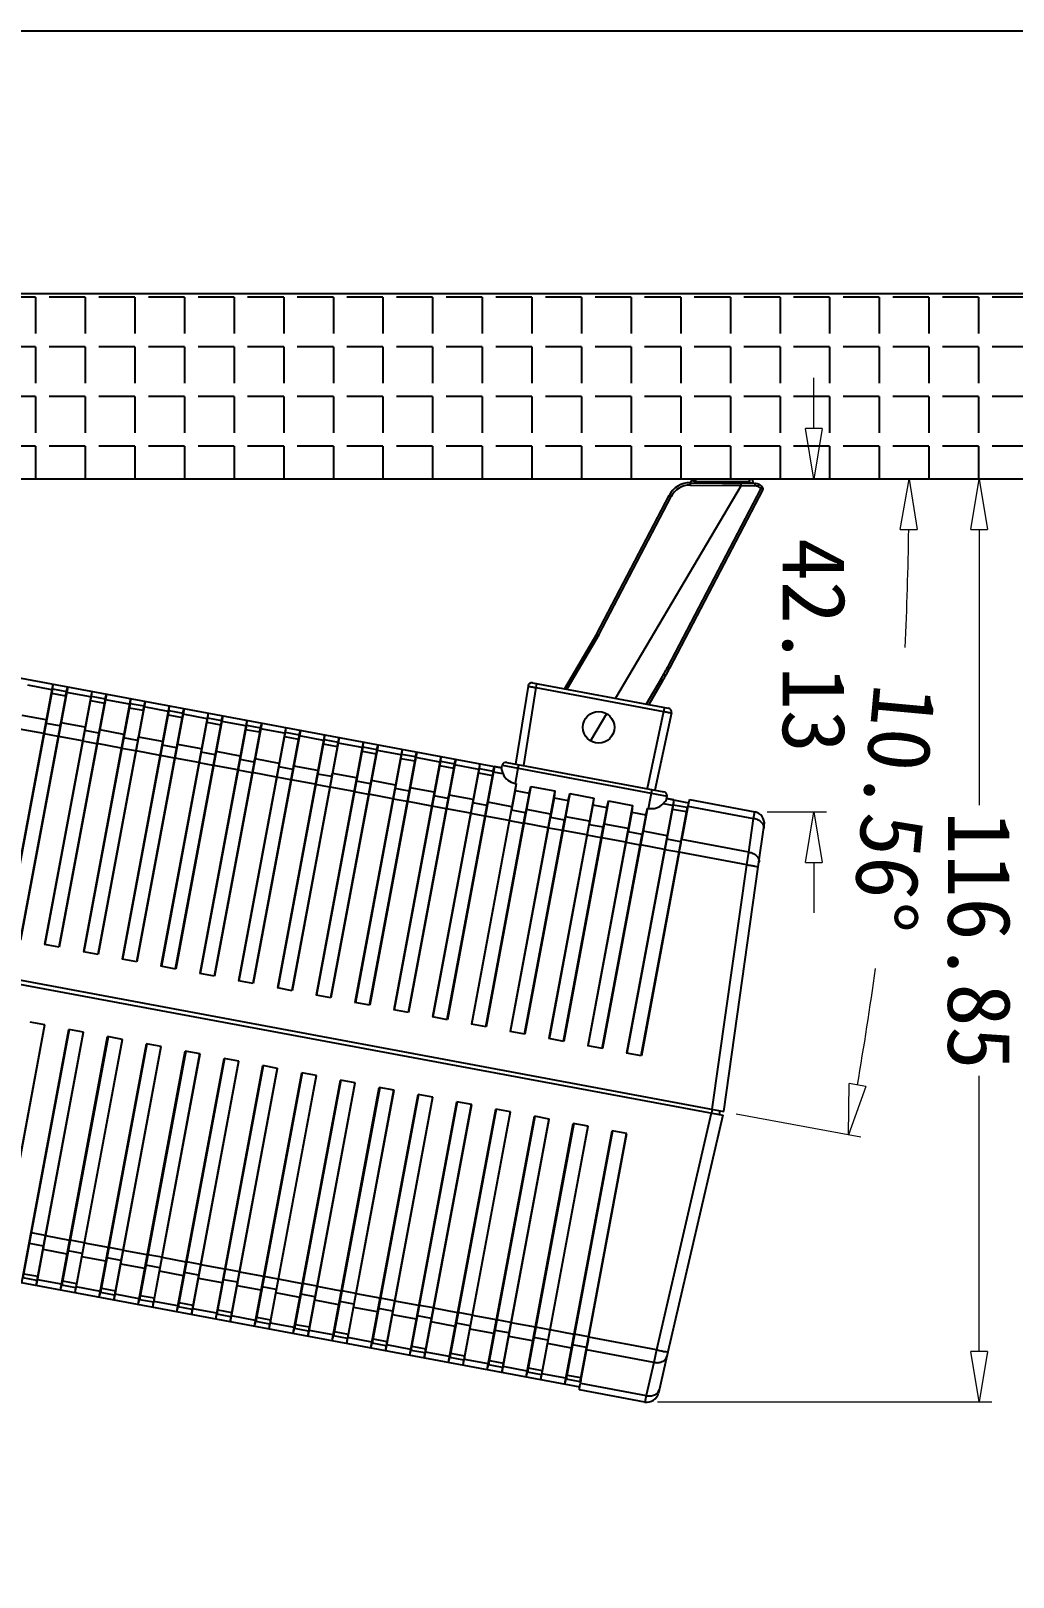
# Model space of a CAD drawing. Header units: millimetres. Extents: x 14276 to 15242, y -9916 to -8542.
# Drawn here: x 14401.4 to 14525.8, y -9428.8 to -9233 of the extents above; entities that cross this region are included whole.
import ezdxf

# ---------------------------------------------------------------- set-up
doc = ezdxf.new("R2010")
doc.units = ezdxf.units.MM
doc.layers.add('dim', color=3, linetype='Continuous', lineweight=9)
doc.styles.add('FFS', font='')
doc.styles.get('FFS').set_extended_font_data('FangSong_GB2312')
doc.dimstyles.new('YanXiu', dxfattribs={"dimtxt": 2.5, "dimasz": 2.2, "dimexe": 0.66, "dimexo": 0.66, "dimgap": 0.66, "dimtad": 0, "dimzin": 1, "dimdsep": 46, "dimtxsty": 'FFS', "dimcen": 0, "dimclrd": 256, "dimclre": 131, "dimclrt": 42, "dimazin": 0, "dimtfac": 1, "dimtofl": 0, "dimtmove": 0, "dimatfit": 3, "dimfxl": 0, "dimlwd": 5, "dimlwe": 5, "dimarcsym": 0})

# ---------------------------------------------------------------- blocks, each defined once
blk = doc.blocks.new('_ClosedBlank')
at = {"color": 0, "linetype": 'ByBlock', "lineweight": -2}
for p, q in [((-1, 0.167), (0, 0)), ((-1, 0.167), (-1, -0.167)), ((0, 0), (-1, -0.167))]:
    blk.add_line(p, q, dxfattribs=at)
blk = doc.blocks.new('*D10')
at = {"layer": 'Defpoints', "color": 0}
for p in [(270.02, 136.78), (249.96, 112.24), (456.81, 101.96), (29.16, 56.73), (460.44, 56.73)]:
    blk.add_point(p, dxfattribs=at)
at = {"layer": 'dim', "color": 131, "lineweight": 5}
blk.add_line((268.45, 137.08), (252.64, 140.02), dxfattribs=at)
at = {"layer": 'dim', "lineweight": 5}
for start, end in [(170.2494, 172.137), (177.3028, 179.1903)]:
    blk.add_arc((699.45, 56.73), 452.91, start, end, dxfattribs=at)
at = {"layer": 'dim', "lineweight": 5, "xscale": 6.4, "yscale": 6.4, "zscale": 6.4}
for p, rotation in [((254.22, 139.73), 79.84459432053224), ((246.54, 56.73), 269.5951741829647)]:
    blk.add_blockref('_ClosedBlank', p, dxfattribs=dict(at, rotation=rotation))
at = {"layer": 'dim', "color": 42, "insert": (248.47, 98.41), "char_height": 8, "attachment_point": 5, "rotation": 84.7199, "style": 'FFS'}
blk.add_mtext('10.56°', dxfattribs=at)
blk = doc.blocks.new('*D7')
at = {"layer": 'Defpoints', "color": 0}
for p in [(266.1, 98.86), (258.61, 56.73), (266.1, 56.73)]:
    blk.add_point(p, dxfattribs=at)
at = {"layer": 'dim', "lineweight": 5}
for p, q in [((258.61, 105.26), (258.61, 111.66)), ((258.61, 50.33), (258.61, 43.93))]:
    blk.add_line(p, q, dxfattribs=at)
at = {"layer": 'dim', "color": 131, "lineweight": 5}
for p, q in [((264.5, 98.86), (257.01, 98.86)), ((264.5, 56.73), (257.01, 56.73))]:
    blk.add_line(p, q, dxfattribs=at)
at = {"layer": 'dim', "lineweight": 5, "xscale": 6.4, "yscale": 6.4, "zscale": 6.4}
for p, rotation in [((258.61, 98.86), 270), ((258.61, 56.73), 90)]:
    blk.add_blockref('_ClosedBlank', p, dxfattribs=dict(at, rotation=rotation))
at = {"layer": 'dim', "color": 42, "insert": (258.61, 77.79), "char_height": 8, "attachment_point": 5, "rotation": 90, "style": 'FFS'}
blk.add_mtext('42.13', dxfattribs=at)
blk = doc.blocks.new('*D9')
at = {"layer": 'Defpoints', "color": 0}
for p in [(280.03, 173.57), (237.67, 56.73), (247.04, 56.73)]:
    blk.add_point(p, dxfattribs=at)
at = {"layer": 'dim', "color": 131, "lineweight": 5}
for p, q in [((278.43, 173.57), (236.07, 173.57)), ((245.44, 56.73), (236.07, 56.73))]:
    blk.add_line(p, q, dxfattribs=at)
at = {"layer": 'dim', "lineweight": 5}
for p, q in [((237.67, 167.17), (237.67, 132.27)), ((237.67, 63.13), (237.67, 98.03))]:
    blk.add_line(p, q, dxfattribs=at)
at = {"layer": 'dim', "lineweight": 5, "xscale": 6.4, "yscale": 6.4, "zscale": 6.4}
for p, rotation in [((237.67, 173.57), 90), ((237.67, 56.73), 270)]:
    blk.add_blockref('_ClosedBlank', p, dxfattribs=dict(at, rotation=rotation))
at = {"layer": 'dim', "color": 42, "insert": (237.67, 115.15), "char_height": 8, "attachment_point": 5, "rotation": 90, "style": 'FFS'}
blk.add_mtext('116.85', dxfattribs=at)
blk = doc.blocks.new('u9')
h = blk.add_hatch()
h.set_pattern_fill('ANGLE', color=256, scale=0.9, style=0)
h.set_pattern_definition([(0, (-12321.183, 9304.483), (0, 6.2865), [4.572, -1.7145]), (90, (-12321.183, 9304.483), (-6.2865, 4e-16), [4.572, -1.7145])])
edge = h.paths.add_edge_path()
edge.add_line((460.443, 33.223), (29.162, 33.223))
edge.add_arc((39.34, 39.099), 11.752, 150, 210, ccw=False)
edge.add_arc((18.984, 50.852), 11.752, 330, 30)
edge.add_line((29.162, 56.728), (460.443, 56.728))
edge.add_arc((450.265, 50.852), 11.752, 330, 30, ccw=False)
edge.add_arc((470.62, 39.099), 11.752, 150, 210)
at = {"color": 7, "linetype": 'Continuous'}
for p, q in [((277.086, 167.229), (278.294, 172.438)), ((278.884, 168.551), (279.86, 172.758)), ((279.86, 172.758), (280.03, 173.574)), ((288.188, 171.206), (279.86, 172.758)), ((280.03, 173.574), (288.305, 172.031)), ((288.208, 171.032), (282.343, 139.574)), ((284.113, 139.244), (289.978, 170.702)), ((290.139, 171.282), (284.165, 139.235)), ((293.182, 170.715), (287.207, 138.667)), ((288.131, 170.878), (287.419, 167.06)), ((288.106, 170.486), (288.131, 170.878)), ((289.876, 170.156), (288.106, 170.486)), ((288.208, 171.032), (289.978, 170.702)), ((452.344, 141.043), (288.266, 171.632)), ((288.305, 172.031), (288.298, 171.957)), ((295.054, 170.366), (289.08, 138.318)), ((290.007, 170.573), (289.876, 170.156)), ((290.139, 171.282), (289.978, 170.702)), ((290.007, 170.573), (293.049, 170.006)), ((293.182, 170.715), (293.123, 170.116)), ((295.054, 170.366), (294.893, 169.786)), ((278.559, 166.954), (278.884, 168.551)), ((278.884, 168.551), (287.401, 166.963)), ((287.259, 138.658), (293.123, 170.116)), ((289.028, 138.328), (294.893, 169.786)), ((298.097, 169.799), (292.123, 137.751)), ((292.174, 137.741), (298.039, 169.199)), ((293.022, 169.57), (293.049, 170.006)), ((294.791, 169.24), (293.022, 169.57)), ((293.123, 170.116), (294.893, 169.786)), ((293.944, 137.412), (299.808, 168.87)), ((299.97, 169.45), (293.995, 137.402)), ((294.922, 169.656), (294.791, 169.24)), ((294.922, 169.656), (297.965, 169.089)), ((303.012, 168.883), (297.038, 136.835)), ((297.937, 168.654), (297.965, 169.089)), ((299.706, 168.324), (297.937, 168.654)), ((298.097, 169.799), (298.039, 169.199)), ((298.039, 169.199), (299.808, 168.87)), ((304.885, 168.533), (298.91, 136.486)), ((299.837, 168.74), (299.706, 168.324)), ((299.97, 169.45), (299.808, 168.87)), ((299.837, 168.74), (302.88, 168.173)), ((303.012, 168.883), (302.954, 168.283)), ((304.885, 168.533), (304.724, 167.953)), ((270.137, 137.272), (277.086, 167.229)), ((271.61, 136.998), (278.559, 166.954)), ((278.559, 166.954), (287.098, 165.362)), ((287.394, 166.667), (287.419, 167.06)), ((287.394, 166.667), (289.164, 166.337)), ((289.295, 166.754), (289.164, 166.337)), ((289.295, 166.754), (292.337, 166.187)), ((297.089, 136.825), (302.954, 168.283)), ((298.859, 136.495), (304.724, 167.953)), ((307.928, 167.966), (301.953, 135.918)), ((302.005, 135.909), (307.869, 167.367)), ((302.852, 167.737), (302.88, 168.173)), ((304.622, 167.407), (302.852, 167.737)), ((302.954, 168.283), (304.724, 167.953)), ((303.774, 135.579), (309.639, 167.037)), ((309.8, 167.617), (303.826, 135.569)), ((304.753, 167.824), (304.622, 167.407)), ((304.753, 167.824), (307.795, 167.257)), ((312.843, 167.05), (306.868, 135.002)), ((306.92, 134.992), (312.785, 166.45)), ((307.768, 166.821), (307.795, 167.257)), ((309.537, 166.491), (307.768, 166.821)), ((307.928, 167.966), (307.869, 167.367)), ((307.869, 167.367), (309.639, 167.037)), ((314.716, 166.701), (308.741, 134.653)), ((309.668, 166.907), (309.537, 166.491)), ((309.8, 167.617), (309.639, 167.037)), ((309.668, 166.907), (312.711, 166.34)), ((312.843, 167.05), (312.785, 166.45)), ((312.785, 166.45), (314.554, 166.121)), ((314.716, 166.701), (314.554, 166.121)), ((287.098, 165.362), (282.292, 139.584)), ((287.146, 165.333), (287.099, 165.368)), ((287.146, 165.333), (288.915, 165.003)), ((288.971, 165.019), (288.915, 165.003)), ((288.971, 165.019), (292.014, 164.452)), ((292.061, 164.417), (292.014, 164.452)), ((292.31, 165.751), (292.337, 166.187)), ((292.31, 165.751), (294.079, 165.421)), ((294.21, 165.838), (294.079, 165.421)), ((294.21, 165.838), (297.253, 165.27)), ((297.225, 164.835), (297.253, 165.27)), ((297.225, 164.835), (298.994, 164.505)), ((299.126, 164.921), (298.994, 164.505)), ((299.126, 164.921), (302.168, 164.354)), ((308.69, 134.662), (314.554, 166.121)), ((317.758, 166.134), (311.784, 134.086)), ((311.835, 134.076), (317.7, 165.534)), ((312.683, 165.905), (312.711, 166.34)), ((314.452, 165.575), (312.683, 165.905)), ((313.605, 133.746), (319.469, 165.204)), ((319.631, 165.784), (313.656, 133.737)), ((314.583, 165.991), (314.452, 165.575)), ((314.583, 165.991), (317.626, 165.424)), ((322.674, 165.217), (316.699, 133.169)), ((316.751, 133.16), (322.615, 164.618)), ((317.598, 164.988), (317.626, 165.424)), ((319.368, 164.658), (317.598, 164.988)), ((317.758, 166.134), (317.7, 165.534)), ((317.7, 165.534), (319.469, 165.204)), ((324.546, 164.868), (318.572, 132.82)), ((319.499, 165.075), (319.368, 164.658)), ((319.631, 165.784), (319.469, 165.204)), ((319.499, 165.075), (322.541, 164.508)), ((322.513, 164.072), (322.541, 164.508)), ((322.674, 165.217), (322.615, 164.618)), ((322.615, 164.618), (324.385, 164.288)), ((324.546, 164.868), (324.385, 164.288)), ((292.061, 164.417), (293.83, 164.087)), ((293.887, 164.103), (293.83, 164.087)), ((293.887, 164.103), (296.929, 163.535)), ((296.976, 163.5), (296.929, 163.535)), ((296.976, 163.5), (298.746, 163.17)), ((298.802, 163.186), (298.746, 163.17)), ((298.802, 163.186), (301.845, 162.619)), ((301.892, 162.584), (301.845, 162.619)), ((301.892, 162.584), (303.661, 162.254)), ((302.14, 163.918), (302.168, 164.354)), ((302.14, 163.918), (303.91, 163.588)), ((304.041, 164.005), (303.91, 163.588)), ((304.041, 164.005), (307.083, 163.438)), ((307.056, 163.002), (307.083, 163.438)), ((307.056, 163.002), (308.825, 162.672)), ((308.956, 163.089), (308.825, 162.672)), ((308.956, 163.089), (311.999, 162.521)), ((311.971, 162.086), (311.999, 162.521)), ((318.52, 132.83), (324.385, 164.288)), ((327.589, 164.301), (321.614, 132.253)), ((321.666, 132.243), (327.531, 163.701)), ((324.283, 163.742), (322.513, 164.072)), ((323.435, 131.913), (329.3, 163.371)), ((329.462, 163.952), (323.487, 131.904)), ((324.414, 164.158), (324.283, 163.742)), ((324.414, 164.158), (327.457, 163.591)), ((332.504, 163.384), (326.53, 131.337)), ((326.581, 131.327), (332.446, 162.785)), ((327.429, 163.155), (327.457, 163.591)), ((329.198, 162.826), (327.429, 163.155)), ((327.589, 164.301), (327.531, 163.701)), ((327.531, 163.701), (329.3, 163.371)), ((334.377, 163.035), (328.402, 130.988)), ((329.329, 163.242), (329.198, 162.826)), ((329.462, 163.952), (329.3, 163.371)), ((329.329, 163.242), (332.372, 162.675)), ((337.42, 162.468), (331.445, 130.42)), ((332.344, 162.239), (332.372, 162.675)), ((332.504, 163.384), (332.446, 162.785)), ((332.446, 162.785), (334.215, 162.455)), ((334.377, 163.035), (334.215, 162.455)), ((337.42, 162.468), (337.361, 161.869)), ((303.717, 162.27), (303.661, 162.254)), ((303.717, 162.27), (306.76, 161.703)), ((306.807, 161.667), (306.76, 161.703)), ((306.807, 161.667), (308.576, 161.338)), ((308.633, 161.354), (308.576, 161.338)), ((308.633, 161.354), (311.675, 160.786)), ((311.722, 160.751), (311.675, 160.786)), ((311.722, 160.751), (313.492, 160.421)), ((311.971, 162.086), (313.74, 161.756)), ((313.871, 162.172), (313.74, 161.756)), ((313.871, 162.172), (316.914, 161.605)), ((316.886, 161.169), (316.914, 161.605)), ((316.886, 161.169), (318.656, 160.839)), ((318.787, 161.256), (318.656, 160.839)), ((318.787, 161.256), (321.829, 160.689)), ((321.802, 160.253), (321.829, 160.689)), ((328.351, 130.997), (334.215, 162.455)), ((331.497, 130.411), (337.361, 161.869)), ((334.114, 161.909), (332.344, 162.239)), ((333.266, 130.081), (339.131, 161.539)), ((339.292, 162.119), (333.318, 130.071)), ((334.245, 162.326), (334.114, 161.909)), ((334.245, 162.326), (337.287, 161.758)), ((342.335, 161.552), (336.36, 129.504)), ((336.412, 129.494), (342.277, 160.952)), ((337.259, 161.323), (337.287, 161.758)), ((339.029, 160.993), (337.259, 161.323)), ((337.361, 161.869), (339.131, 161.539)), ((338.181, 129.164), (344.046, 160.622)), ((344.208, 161.203), (338.233, 129.155)), ((339.16, 161.409), (339.029, 160.993)), ((339.292, 162.119), (339.131, 161.539)), ((339.16, 161.409), (342.203, 160.842)), ((347.25, 160.635), (341.276, 128.588)), ((342.175, 160.406), (342.203, 160.842)), ((342.335, 161.552), (342.277, 160.952)), ((342.277, 160.952), (344.046, 160.622)), ((344.208, 161.203), (344.046, 160.622)), ((347.25, 160.635), (347.192, 160.036)), ((313.548, 160.437), (313.492, 160.421)), ((313.548, 160.437), (316.591, 159.87)), ((316.637, 159.835), (316.591, 159.87)), ((316.637, 159.835), (318.407, 159.505)), ((318.463, 159.521), (318.407, 159.505)), ((318.463, 159.521), (321.506, 158.954)), ((321.553, 158.918), (321.506, 158.954)), ((321.553, 158.918), (323.322, 158.589)), ((321.802, 160.253), (323.571, 159.923)), ((323.379, 158.605), (323.322, 158.589)), ((323.379, 158.605), (326.421, 158.037)), ((323.702, 160.34), (323.571, 159.923)), ((323.702, 160.34), (326.745, 159.772)), ((326.717, 159.337), (326.745, 159.772)), ((326.717, 159.337), (328.486, 159.007)), ((328.617, 159.423), (328.486, 159.007)), ((328.617, 159.423), (331.66, 158.856)), ((331.632, 158.42), (331.66, 158.856)), ((341.327, 128.578), (347.192, 160.036)), ((343.944, 160.077), (342.175, 160.406)), ((343.097, 128.248), (348.961, 159.706)), ((349.123, 160.286), (343.148, 128.238)), ((344.075, 160.493), (343.944, 160.077)), ((344.075, 160.493), (347.118, 159.926)), ((352.165, 159.719), (346.191, 127.671)), ((346.243, 127.662), (352.107, 159.12)), ((347.09, 159.49), (347.118, 159.926)), ((348.86, 159.16), (347.09, 159.49)), ((347.192, 160.036), (348.961, 159.706)), ((348.012, 127.332), (353.877, 158.79)), ((354.038, 159.37), (348.064, 127.322)), ((348.991, 159.577), (348.86, 159.16)), ((349.123, 160.286), (348.961, 159.706)), ((348.991, 159.577), (352.033, 159.009)), ((357.081, 158.803), (351.106, 126.755)), ((352.005, 158.574), (352.033, 159.009)), ((353.775, 158.244), (352.005, 158.574)), ((352.165, 159.719), (352.107, 159.12)), ((352.107, 159.12), (353.877, 158.79)), ((353.906, 158.66), (353.775, 158.244)), ((354.038, 159.37), (353.877, 158.79)), ((353.906, 158.66), (356.949, 158.093)), ((357.081, 158.803), (357.022, 158.203)), ((326.468, 158.002), (326.421, 158.037)), ((326.468, 158.002), (328.238, 157.672)), ((328.294, 157.688), (328.238, 157.672)), ((328.294, 157.688), (331.337, 157.121)), ((331.383, 157.086), (331.337, 157.121)), ((331.383, 157.086), (333.153, 156.756)), ((331.632, 158.42), (333.402, 158.09)), ((333.209, 156.772), (333.153, 156.756)), ((333.209, 156.772), (336.252, 156.205)), ((333.533, 158.507), (333.402, 158.09)), ((333.533, 158.507), (336.575, 157.94)), ((336.547, 157.504), (336.575, 157.94)), ((336.547, 157.504), (338.317, 157.174)), ((338.448, 157.59), (338.317, 157.174)), ((338.448, 157.59), (341.491, 157.023)), ((341.463, 156.588), (341.491, 157.023)), ((343.363, 156.674), (343.232, 156.258)), ((343.363, 156.674), (346.406, 156.107)), ((351.158, 126.745), (357.022, 158.203)), ((352.927, 126.415), (358.792, 157.873)), ((358.954, 158.454), (352.979, 126.406)), ((361.996, 157.886), (356.022, 125.839)), ((356.073, 125.829), (361.938, 157.287)), ((356.921, 157.657), (356.949, 158.093)), ((358.69, 157.328), (356.921, 157.657)), ((357.022, 158.203), (358.792, 157.873)), ((336.299, 156.169), (336.252, 156.205)), ((336.299, 156.169), (338.068, 155.84)), ((338.125, 155.856), (338.068, 155.84)), ((338.125, 155.856), (341.167, 155.288)), ((341.214, 155.253), (341.167, 155.288)), ((341.214, 155.253), (342.984, 154.923)), ((341.463, 156.588), (343.232, 156.258)), ((343.04, 154.939), (342.984, 154.923)), ((343.04, 154.939), (346.083, 154.372)), ((346.378, 155.671), (346.406, 156.107)), ((346.378, 155.671), (348.148, 155.341)), ((348.279, 155.758), (348.148, 155.341)), ((348.279, 155.758), (351.321, 155.191)), ((351.293, 154.755), (351.321, 155.191)), ((351.293, 154.755), (353.063, 154.425)), ((353.194, 154.841), (353.063, 154.425)), ((353.194, 154.841), (356.237, 154.274)), ((346.129, 154.337), (346.083, 154.372)), ((346.129, 154.337), (347.899, 154.007)), ((347.955, 154.023), (347.899, 154.007)), ((347.955, 154.023), (350.998, 153.456)), ((351.045, 153.42), (350.998, 153.456)), ((351.045, 153.42), (352.814, 153.09)), ((352.871, 153.107), (352.814, 153.09)), ((352.871, 153.107), (355.913, 152.539)), ((356.209, 153.839), (356.237, 154.274)), ((356.209, 153.839), (357.978, 153.509)), ((355.96, 152.504), (355.913, 152.539)), ((355.96, 152.504), (357.729, 152.174)), ((357.786, 152.19), (357.729, 152.174)), ((282.292, 139.584), (284.165, 139.235)), ((456.876, 102.459), (270.137, 137.272)), ((270.515, 136.693), (270.581, 137.189)), ((287.207, 138.667), (289.08, 138.318)), ((292.123, 137.751), (293.995, 137.402)), ((270.024, 136.785), (265.642, 105.841)), ((271.497, 136.51), (267.115, 105.566)), ((456.806, 101.964), (270.024, 136.785)), ((271.497, 136.51), (271.588, 137.002)), ((297.038, 136.835), (298.91, 136.486)), ((301.953, 135.918), (303.826, 135.569)), ((306.868, 135.002), (308.741, 134.653)), ((311.784, 134.086), (313.656, 133.737)), ((316.699, 133.169), (318.572, 132.82)), ((321.614, 132.253), (323.487, 131.904)), ((326.53, 131.337), (328.402, 130.988)), ((274.646, 98.285), (280.511, 129.743)), ((275.653, 103.974), (280.459, 129.753)), ((276.357, 97.356), (282.332, 129.404)), ((276.416, 97.956), (282.28, 129.414)), ((280.459, 129.753), (282.332, 129.404)), ((331.445, 130.42), (333.318, 130.071)), ((336.36, 129.504), (338.233, 129.155)), ((280.244, 101.317), (285.375, 128.837)), ((285.426, 128.827), (280.375, 101.734)), ((282.117, 100.968), (287.247, 128.488)), ((287.196, 128.497), (282.145, 101.404)), ((285.159, 100.401), (290.29, 127.92)), ((290.341, 127.911), (285.29, 100.818)), ((285.375, 128.837), (287.247, 128.488)), ((287.032, 100.052), (292.162, 127.571)), ((292.111, 127.581), (287.06, 100.488)), ((290.29, 127.92), (292.162, 127.571)), ((341.276, 128.588), (343.148, 128.238)), ((346.191, 127.671), (348.064, 127.322)), ((290.075, 99.485), (295.205, 127.004)), ((295.257, 126.994), (290.206, 99.901)), ((291.947, 99.136), (297.078, 126.655)), ((297.026, 126.665), (291.975, 99.571)), ((294.99, 98.568), (300.12, 126.088)), ((300.172, 126.078), (295.121, 98.985)), ((295.205, 127.004), (297.078, 126.655)), ((296.863, 98.219), (301.993, 125.739)), ((301.942, 125.748), (296.891, 98.655)), ((300.12, 126.088), (301.993, 125.739)), ((351.106, 126.755), (352.979, 126.406)), ((356.022, 125.839), (357.894, 125.489)), ((299.061, 93.124), (305.036, 125.171)), ((299.223, 93.704), (305.087, 125.162)), ((300.934, 92.774), (306.908, 124.822)), ((300.992, 93.374), (306.857, 124.832)), ((303.976, 92.207), (309.951, 124.255)), ((304.138, 92.787), (310.003, 124.245)), ((305.036, 125.171), (306.908, 124.822)), ((305.849, 91.858), (311.824, 123.906)), ((305.908, 92.458), (311.772, 123.916)), ((308.892, 91.291), (314.866, 123.339)), ((309.053, 91.871), (314.918, 123.329)), ((309.951, 124.255), (311.824, 123.906)), ((314.866, 123.339), (316.739, 122.99)), ((310.764, 90.942), (316.739, 122.99)), ((310.823, 91.541), (316.687, 122.999)), ((313.807, 90.374), (319.782, 122.422)), ((313.969, 90.955), (319.833, 122.413)), ((315.68, 90.025), (321.654, 122.073)), ((315.738, 90.625), (321.603, 122.083)), ((318.722, 89.458), (324.697, 121.506)), ((318.884, 90.038), (324.749, 121.496)), ((319.782, 122.422), (321.654, 122.073)), ((324.697, 121.506), (326.57, 121.157)), ((320.595, 89.109), (326.57, 121.157)), ((320.653, 89.708), (326.518, 121.166)), ((323.638, 88.542), (329.612, 120.59)), ((323.799, 89.122), (329.664, 120.58)), ((325.51, 88.193), (331.485, 120.241)), ((325.569, 88.792), (331.433, 120.25)), ((328.553, 87.625), (334.528, 119.673)), ((328.715, 88.206), (334.579, 119.664)), ((329.612, 120.59), (331.485, 120.241)), ((334.528, 119.673), (336.4, 119.324)), ((330.426, 87.276), (336.4, 119.324)), ((330.484, 87.876), (336.349, 119.334)), ((333.468, 86.709), (339.443, 118.757)), ((333.63, 87.289), (339.495, 118.747)), ((335.341, 86.36), (341.316, 118.408)), ((335.399, 86.959), (341.264, 118.417)), ((338.384, 85.793), (344.358, 117.841)), ((338.545, 86.373), (344.41, 117.831)), ((339.443, 118.757), (341.316, 118.408)), ((340.256, 85.444), (346.231, 117.491)), ((340.315, 86.043), (346.179, 117.501)), ((344.358, 117.841), (346.231, 117.491)), ((343.299, 84.876), (349.274, 116.924)), ((343.461, 85.457), (349.325, 116.915)), ((345.172, 84.527), (351.146, 116.575)), ((345.23, 85.127), (351.095, 116.585)), ((348.214, 83.96), (354.189, 116.008)), ((348.376, 84.54), (354.24, 115.998)), ((349.274, 116.924), (351.146, 116.575)), ((350.087, 83.611), (356.062, 115.659)), ((350.145, 84.21), (356.01, 115.668)), ((354.189, 116.008), (356.062, 115.659)), ((353.13, 83.044), (359.104, 115.092)), ((353.291, 83.624), (359.156, 115.082)), ((355.002, 82.695), (360.977, 114.742)), ((355.061, 83.294), (360.925, 114.752)), ((265.642, 105.841), (264.892, 100.546)), ((266.842, 103.96), (266.237, 99.683)), ((267.115, 105.566), (266.842, 103.96)), ((266.842, 103.96), (275.36, 102.372)), ((267.115, 105.566), (275.653, 103.974)), ((275.709, 103.985), (275.652, 103.969)), ((275.709, 103.985), (277.478, 103.655)), ((274.63, 98.457), (275.342, 102.275)), ((275.46, 102.65), (275.342, 102.275)), ((275.46, 102.65), (277.229, 102.32)), ((277.202, 101.885), (277.229, 102.32)), ((277.202, 101.885), (280.244, 101.317)), ((277.525, 103.62), (277.478, 103.655)), ((277.525, 103.62), (280.568, 103.052)), ((280.624, 103.068), (280.568, 103.052)), ((280.624, 103.068), (282.393, 102.739)), ((282.44, 102.703), (282.393, 102.739)), ((282.44, 102.703), (285.483, 102.136)), ((285.539, 102.152), (285.483, 102.136)), ((285.539, 102.152), (287.309, 101.822)), ((287.356, 101.787), (287.309, 101.822)), ((287.356, 101.787), (290.398, 101.22)), ((279.698, 98.391), (280.244, 101.317)), ((279.91, 99.241), (280.375, 101.734)), ((280.375, 101.734), (280.244, 101.317)), ((280.375, 101.734), (282.145, 101.404)), ((281.571, 98.041), (282.117, 100.968)), ((281.68, 98.911), (282.145, 101.404)), ((282.117, 100.968), (282.145, 101.404)), ((282.117, 100.968), (285.159, 100.401)), ((284.614, 97.474), (285.159, 100.401)), ((284.826, 98.324), (285.29, 100.818)), ((285.29, 100.818), (285.159, 100.401)), ((285.29, 100.818), (287.06, 100.488)), ((286.487, 97.125), (287.032, 100.052)), ((286.595, 97.994), (287.06, 100.488)), ((287.032, 100.052), (287.06, 100.488)), ((287.032, 100.052), (290.075, 99.485)), ((289.741, 97.408), (290.206, 99.901)), ((290.206, 99.901), (290.075, 99.485)), ((290.206, 99.901), (291.975, 99.571)), ((290.455, 101.236), (290.398, 101.22)), ((290.455, 101.236), (292.224, 100.906)), ((292.271, 100.87), (292.224, 100.906)), ((292.271, 100.87), (295.314, 100.303)), ((295.37, 100.319), (295.314, 100.303)), ((295.37, 100.319), (297.139, 99.989)), ((297.186, 99.954), (297.139, 99.989)), ((297.186, 99.954), (300.229, 99.387)), ((266.237, 99.683), (266.102, 98.861)), ((274.377, 97.318), (266.102, 98.861)), ((274.565, 98.131), (266.237, 99.683)), ((274.748, 98.831), (274.63, 98.457)), ((276.416, 97.956), (274.646, 98.285)), ((276.517, 98.501), (274.748, 98.831)), ((276.357, 97.356), (276.416, 97.956)), ((276.49, 98.066), (276.517, 98.501)), ((276.49, 98.066), (277.703, 97.84)), ((279.553, 98.418), (279.108, 96.029)), ((279.698, 98.391), (279.553, 98.418)), ((279.91, 99.241), (279.698, 98.391)), ((281.68, 98.911), (279.91, 99.241)), ((281.571, 98.041), (281.68, 98.911)), ((284.614, 97.474), (281.571, 98.041)), ((284.826, 98.324), (284.614, 97.474)), ((286.595, 97.994), (284.826, 98.324)), ((286.487, 97.125), (286.595, 97.994)), ((289.529, 96.558), (290.075, 99.485)), ((291.402, 96.209), (291.947, 99.136)), ((291.51, 97.078), (291.975, 99.571)), ((291.947, 99.136), (291.975, 99.571)), ((291.947, 99.136), (294.99, 98.568)), ((294.444, 95.641), (294.99, 98.568)), ((294.656, 96.492), (295.121, 98.985)), ((295.121, 98.985), (294.99, 98.568)), ((295.121, 98.985), (296.891, 98.655)), ((296.317, 95.292), (296.863, 98.219)), ((296.426, 96.162), (296.891, 98.655)), ((296.863, 98.219), (296.891, 98.655)), ((296.863, 98.219), (299.905, 97.652)), ((300.036, 98.069), (299.905, 97.652)), ((300.036, 98.069), (301.806, 97.739)), ((300.285, 99.403), (300.229, 99.387)), ((300.285, 99.403), (302.055, 99.073)), ((302.101, 99.038), (302.055, 99.073)), ((302.102, 99.038), (305.144, 98.471)), ((305.201, 98.487), (305.144, 98.471)), ((305.201, 98.487), (306.97, 98.157)), ((307.017, 98.121), (306.97, 98.157)), ((307.017, 98.121), (310.059, 97.554)), ((274.377, 97.318), (274.397, 97.391)), ((277.248, 97.19), (274.485, 97.705)), ((276.357, 97.356), (277.248, 97.19)), ((276.652, 86.328), (278.74, 96.098)), ((277.257, 97.264), (277.205, 96.866)), ((298.094, 92.972), (277.205, 96.866)), ((297.517, 92.598), (277.609, 96.309)), ((277.635, 86.145), (279.722, 95.915)), ((289.529, 96.558), (286.487, 97.125)), ((289.741, 97.408), (289.529, 96.558)), ((291.51, 97.078), (289.741, 97.408)), ((291.402, 96.209), (291.51, 97.078)), ((294.444, 95.641), (291.402, 96.209)), ((294.656, 96.492), (294.444, 95.641)), ((296.426, 96.162), (294.656, 96.492)), ((296.317, 95.292), (296.426, 96.162)), ((301.778, 97.303), (301.806, 97.739)), ((301.778, 97.303), (304.821, 96.736)), ((304.952, 97.152), (304.821, 96.736)), ((304.952, 97.152), (306.721, 96.822)), ((306.693, 96.387), (306.721, 96.822)), ((306.693, 96.387), (309.736, 95.819)), ((309.867, 96.236), (309.736, 95.819)), ((309.867, 96.236), (311.637, 95.906)), ((310.116, 97.57), (310.059, 97.554)), ((310.116, 97.57), (311.885, 97.24)), ((311.932, 97.205), (311.885, 97.24)), ((311.932, 97.205), (314.975, 96.638)), ((315.031, 96.654), (314.975, 96.638)), ((315.031, 96.654), (316.801, 96.324)), ((316.847, 96.289), (316.801, 96.324)), ((316.847, 96.289), (319.89, 95.722)), ((296.017, 92.877), (296.462, 95.265)), ((296.317, 95.292), (296.462, 95.265)), ((297.98, 94.059), (299.193, 93.833)), ((299.324, 94.25), (299.193, 93.833)), ((301.094, 93.92), (299.324, 94.25)), ((311.609, 95.47), (311.637, 95.906)), ((311.609, 95.47), (314.651, 94.903)), ((314.782, 95.319), (314.651, 94.903)), ((314.782, 95.319), (316.552, 94.99)), ((316.524, 94.554), (316.552, 94.99)), ((316.524, 94.554), (319.567, 93.987)), ((319.698, 94.403), (319.567, 93.987)), ((319.698, 94.403), (321.467, 94.073)), ((319.946, 95.738), (319.89, 95.722)), ((319.946, 95.738), (321.716, 95.408)), ((321.439, 93.638), (321.467, 94.073)), ((321.763, 95.372), (321.716, 95.408)), ((321.763, 95.372), (324.805, 94.805)), ((324.862, 94.821), (324.805, 94.805)), ((324.862, 94.821), (326.631, 94.491)), ((326.678, 94.456), (326.631, 94.491)), ((326.678, 94.456), (329.721, 93.889)), ((293.83, 83.126), (295.403, 92.992)), ((294.812, 82.943), (296.386, 92.809)), ((298.188, 93.362), (298.094, 92.972)), ((298.171, 93.289), (299.061, 93.124)), ((414.876, 71.532), (298.171, 93.289)), ((299.223, 93.704), (299.061, 93.124)), ((300.992, 93.374), (299.223, 93.704)), ((300.934, 92.774), (300.992, 93.374)), ((301.066, 93.484), (301.094, 93.92)), ((301.066, 93.484), (304.109, 92.917)), ((304.138, 92.787), (303.976, 92.207)), ((304.24, 93.333), (304.109, 92.917)), ((305.908, 92.458), (304.138, 92.787)), ((306.009, 93.003), (304.24, 93.333)), ((305.849, 91.858), (305.908, 92.458)), ((305.981, 92.568), (306.009, 93.003)), ((305.981, 92.568), (309.024, 92)), ((309.155, 92.417), (309.024, 92)), ((310.925, 92.087), (309.155, 92.417)), ((310.897, 91.651), (310.925, 92.087)), ((321.439, 93.638), (324.482, 93.07)), ((324.613, 93.487), (324.482, 93.07)), ((324.613, 93.487), (326.383, 93.157)), ((326.355, 92.721), (326.383, 93.157)), ((326.355, 92.721), (329.397, 92.154)), ((329.528, 92.57), (329.397, 92.154)), ((329.528, 92.57), (331.298, 92.241)), ((329.777, 93.905), (329.721, 93.889)), ((329.777, 93.905), (331.547, 93.575)), ((331.27, 91.805), (331.298, 92.241)), ((331.593, 93.54), (331.547, 93.575)), ((331.593, 93.54), (334.636, 92.973)), ((334.692, 92.989), (334.636, 92.973)), ((334.692, 92.989), (336.462, 92.659)), ((336.509, 92.623), (336.462, 92.659)), ((336.509, 92.623), (339.551, 92.056)), ((339.608, 92.072), (339.551, 92.056)), ((339.608, 92.072), (341.377, 91.742)), ((309.053, 91.871), (308.892, 91.291)), ((310.823, 91.541), (309.053, 91.871)), ((310.764, 90.942), (310.823, 91.541)), ((310.897, 91.651), (313.939, 91.084)), ((313.969, 90.955), (313.807, 90.374)), ((314.07, 91.501), (313.939, 91.084)), ((315.738, 90.625), (313.969, 90.955)), ((315.84, 91.171), (314.07, 91.501)), ((315.68, 90.025), (315.738, 90.625)), ((315.812, 90.735), (315.84, 91.171)), ((315.812, 90.735), (318.855, 90.168)), ((318.986, 90.584), (318.855, 90.168)), ((320.755, 90.254), (318.986, 90.584)), ((320.727, 89.819), (320.755, 90.254)), ((331.27, 91.805), (334.313, 91.238)), ((334.444, 91.654), (334.313, 91.238)), ((334.444, 91.654), (336.213, 91.324)), ((336.185, 90.889), (336.213, 91.324)), ((336.185, 90.889), (339.228, 90.321)), ((339.359, 90.738), (339.228, 90.321)), ((339.359, 90.738), (341.128, 90.408)), ((341.101, 89.972), (341.128, 90.408)), ((341.424, 91.707), (341.377, 91.742)), ((341.424, 91.707), (344.467, 91.14)), ((344.523, 91.156), (344.467, 91.14)), ((344.523, 91.156), (346.293, 90.826)), ((346.339, 90.791), (346.293, 90.826)), ((346.339, 90.791), (349.382, 90.223)), ((349.438, 90.24), (349.382, 90.223)), ((349.438, 90.24), (351.208, 89.91)), ((284.863, 86.433), (286.897, 89.877)), ((318.884, 90.038), (318.722, 89.458)), ((320.653, 89.708), (318.884, 90.038)), ((320.595, 89.109), (320.653, 89.708)), ((320.727, 89.819), (323.77, 89.251)), ((323.799, 89.122), (323.638, 88.542)), ((323.901, 89.668), (323.77, 89.251)), ((325.569, 88.792), (323.799, 89.122)), ((325.671, 89.338), (323.901, 89.668)), ((325.51, 88.193), (325.569, 88.792)), ((325.643, 88.902), (325.671, 89.338)), ((325.643, 88.902), (328.685, 88.335)), ((328.715, 88.206), (328.553, 87.625)), ((328.816, 88.752), (328.685, 88.335)), ((330.484, 87.876), (328.715, 88.206)), ((330.586, 88.422), (328.816, 88.752)), ((330.558, 87.986), (330.586, 88.422)), ((341.101, 89.972), (344.143, 89.405)), ((344.274, 89.821), (344.143, 89.405)), ((344.274, 89.821), (346.044, 89.492)), ((346.016, 89.056), (346.044, 89.492)), ((346.016, 89.056), (349.059, 88.489)), ((349.19, 88.905), (349.059, 88.489)), ((349.19, 88.905), (350.959, 88.575)), ((350.931, 88.139), (350.959, 88.575)), ((350.931, 88.139), (353.974, 87.572)), ((351.255, 89.874), (351.208, 89.91)), ((351.255, 89.874), (354.297, 89.307)), ((354.354, 89.323), (354.297, 89.307)), ((354.354, 89.323), (356.123, 88.993)), ((356.17, 88.958), (356.123, 88.993)), ((356.17, 88.958), (359.213, 88.391)), ((277.541, 85.641), (277.635, 86.145)), ((293.83, 83.126), (277.635, 86.145)), ((330.426, 87.276), (330.484, 87.876)), ((330.558, 87.986), (333.601, 87.419)), ((333.63, 87.289), (333.468, 86.709)), ((333.732, 87.835), (333.601, 87.419)), ((335.399, 86.959), (333.63, 87.289)), ((335.501, 87.505), (333.732, 87.835)), ((335.341, 86.36), (335.399, 86.959)), ((335.473, 87.07), (335.501, 87.505)), ((335.473, 87.07), (338.516, 86.502)), ((338.545, 86.373), (338.384, 85.793)), ((338.647, 86.919), (338.516, 86.502)), ((340.315, 86.043), (338.545, 86.373)), ((340.417, 86.589), (338.647, 86.919)), ((340.389, 86.153), (340.417, 86.589)), ((340.389, 86.153), (343.431, 85.586)), ((354.105, 87.989), (353.974, 87.572)), ((354.105, 87.989), (355.874, 87.659)), ((355.847, 87.223), (355.874, 87.659)), ((355.847, 87.223), (358.889, 86.656)), ((267.818, 57.566), (283.716, 84.49)), ((294.227, 82.53), (277.05, 85.732)), ((277.766, 82.281), (279.531, 85.27)), ((278.018, 82.132), (279.837, 85.213)), ((340.256, 85.444), (340.315, 86.043)), ((343.461, 85.457), (343.299, 84.876)), ((343.562, 86.003), (343.431, 85.586)), ((345.23, 85.127), (343.461, 85.457)), ((345.332, 85.673), (343.562, 86.003)), ((345.172, 84.527), (345.23, 85.127)), ((345.304, 85.237), (345.332, 85.673)), ((345.304, 85.237), (348.347, 84.67)), ((348.376, 84.54), (348.214, 83.96)), ((348.478, 85.086), (348.347, 84.67)), ((350.145, 84.21), (348.376, 84.54)), ((350.247, 84.756), (348.478, 85.086)), ((350.087, 83.611), (350.145, 84.21)), ((350.219, 84.321), (350.247, 84.756)), ((350.219, 84.321), (353.262, 83.753)), ((353.393, 84.17), (353.262, 83.753)), ((355.162, 83.84), (353.393, 84.17)), ((277.766, 82.281), (278.018, 82.132)), ((285.828, 76.447), (289.896, 83.337)), ((286.083, 76.306), (290.202, 83.28)), ((293.736, 82.622), (293.83, 83.126)), ((353.291, 83.624), (353.13, 83.044)), ((355.061, 83.294), (353.291, 83.624)), ((355.002, 82.695), (355.061, 83.294)), ((355.135, 83.404), (355.162, 83.84)), ((355.135, 83.404), (358.177, 82.837)), ((265.073, 58.064), (276.876, 80.679)), ((265.332, 57.929), (277.135, 80.545)), ((276.876, 80.679), (277.135, 80.545)), ((285.828, 76.447), (276.694, 58.946)), ((286.083, 76.306), (285.828, 76.447)), ((286.083, 76.306), (276.953, 58.811)), ((276.953, 58.811), (276.694, 58.946)), ((265.073, 58.064), (265.332, 57.929)), ((265.547, 57.436), (265.177, 57.672)), ((265.702, 57.693), (265.332, 57.929)), ((267.818, 57.566), (266.072, 57.583)), ((274.264, 57.199), (266.075, 57.279)), ((266.327, 57.256), (266.34, 57.277)), ((273.842, 56.728), (266.58, 56.799)), ((266.819, 57.101), (266.923, 57.271)), ((273.619, 57.035), (266.819, 57.101)), ((267.816, 57.558), (267.813, 57.262)), ((274.274, 57.495), (267.816, 57.558)), ((273.619, 57.035), (273.715, 57.204)), ((274.106, 56.88), (274.287, 57.2))]:
    blk.add_line(p, q, dxfattribs=at)
at = {"color": 7}
for p, q in [((29.162, 56.728), (460.443, 56.728)), ((460.443, 33.223), (29.162, 33.223))]:
    blk.add_line(p, q, dxfattribs=at)
at = {"color": 7, "linetype": 'Continuous'}
blk.add_circle((285.88, 88.155), 2, dxfattribs=at)
for centre, radius, start, end in [((279.756, 172.099), 1.5, 79.43977, 166.93977), ((274.267, 173.462), 14.103, 349.44433, 350.79432), ((519.734, 122.111), 236.623, 169.07346, 169.4679), ((273.752, 169.607), 13.903, 349.03465, 349.43965), ((508.247, 60.495), 236.623, 169.41163, 169.80608), ((261.675, 104.823), 13.903, 349.43989, 349.84489), ((266.377, 100.336), 1.5, 171.93977, 259.43977), ((260.766, 101.042), 14.103, 348.08521, 349.43521), ((277.7, 96.801), 0.5, 172.43977, 259.43977), ((297.608, 93.089), 0.5, 259.43977, 346.43977), ((277.141, 86.224), 0.5, 167.93979, 259.43899), ((307.904, 64.485), 35, 149.43977, 152.43977), ((294.319, 83.022), 0.5, 259.44055, 350.93975), ((307.898, 64.489), 34.7, 149.43977, 152.43977), ((274.293, 60.199), 3, 269.43872, 332.4408), ((274.3, 60.195), 2.7, 269.43977, 332.43977), ((265.339, 57.925), 0.3, 152.43977, 237.43977), ((266.085, 58.279), 1, 237.43977, 269.43977), ((266.078, 58.283), 0.7, 237.43829, 269.44125), ((266.583, 57.099), 0.3, 148.43977, 269.43977), ((273.845, 57.028), 0.3, 269.43977, 330.43977)]:
    blk.add_arc(centre, radius, start, end, dxfattribs=at)
for centre, major_axis, ratio, start_param, end_param in [((279.198, 96.511), (1.989, -0.371), 0.9584988, 1.5707963, 2.5805105), ((296.107, 93.359), (1.989, -0.371), 0.9584988, 0.5610821, 1.5707963), ((274.432, 57.497), (6.616, -0.061), 0.0453359, 3.115388, 3.1415657)]:
    blk.add_ellipse(centre, major_axis=major_axis, ratio=ratio, start_param=start_param, end_param=end_param, dxfattribs=at)
for points, start_tangent, end_tangent in [([(278.387, 172.39), (278.2, 172.032)], (-0.6551224, -0.7555228), (-0.2259752, -0.974133)), ([(279.86, 172.758), (279.294, 172.795), (278.782, 172.671), (278.399, 172.403), (278.387, 172.39)], (-0.9790231, 0.2037491), (-0.6551224, -0.7555228)), ([(288.298, 171.957), (288.278, 171.791), (288.241, 171.538), (288.188, 171.206)], (-0.0968921, -0.9952949), (-0.1601076, -0.9870996)), ([(278.884, 168.551), (278.318, 168.588), (277.806, 168.463), (277.423, 168.196), (277.224, 167.825)], (-0.9790231, 0.2037493), (-0.2259752, -0.974133)), ([(278.559, 166.954), (278, 167.079), (277.523, 167.175), (277.202, 167.228), (277.086, 167.229)], (-0.9741519, 0.2258938), (-0.2259752, -0.974133)), ([(267.115, 105.566), (266.548, 105.652), (266.069, 105.734), (265.751, 105.8), (265.642, 105.841)], (-0.9901095, 0.1402968), (0.140214, 0.9901212)), ([(266.842, 103.96), (266.301, 104.129), (265.869, 104.43), (265.607, 104.817), (265.556, 105.235)], (-0.9866741, 0.162709), (0.140214, 0.9901212)), ([(264.995, 100.558), (264.95, 100.959)], (-0.338877, 0.9408307), (0.140214, 0.9901212)), ([(266.237, 99.683), (265.696, 99.853), (265.263, 100.153), (265.002, 100.541), (264.995, 100.558)], (-0.9866741, 0.1627092), (-0.338877, 0.9408307)), ([(274.397, 97.391), (274.438, 97.552), (274.494, 97.802), (274.565, 98.131)], (0.2682512, 0.963349), (0.2063292, 0.9784826)), ([(277.703, 97.84), (277.465, 97.582), (277.315, 97.392), (277.257, 97.264)], (-0.6922924, -0.7216171), (-0.1315684, -0.9913071)), ([(298.188, 93.362), (298.18, 93.502), (298.109, 93.734), (297.98, 94.059)], (0.2344674, 0.972124), (-0.3857674, 0.9225961)), ([(277.635, 86.145), (277.417, 86.188), (277.209, 86.229), (277.023, 86.265), (276.868, 86.294), (276.75, 86.315), (276.677, 86.326), (276.652, 86.328)], (-0.9805832, 0.1961036), (-0.2131239, -0.9770252)), ([(294.812, 82.943), (294.788, 82.95), (294.716, 82.965), (294.599, 82.988), (294.443, 83.017), (294.257, 83.051), (294.049, 83.088), (293.83, 83.126)], (0.1498386, 0.9887105), (-0.9853772, 0.1703874)), ([(265.177, 57.672), (265.183, 57.685), (265.204, 57.722), (265.238, 57.779), (265.282, 57.85), (265.332, 57.929)], (-0.8428261, 0.5381859), (0.5381658, 0.842839)), ([(265.547, 57.436), (265.557, 57.457), (265.59, 57.513), (265.64, 57.596), (265.702, 57.693)], (-0.8428262, 0.5381859), (0.5381658, 0.842839)), ([(266.075, 57.279), (266.073, 57.302), (266.071, 57.368), (266.071, 57.467), (266.072, 57.583)], (-0.9999522, 0.0097777), (0.0100747, 0.9999492)), ([(266.819, 57.101), (266.708, 57.137), (266.604, 57.171), (266.51, 57.201), (266.433, 57.225), (266.375, 57.243), (266.34, 57.253), (266.327, 57.256)], (-0.9508033, 0.3097953), (-0.5428149, -0.8398523)), ([(266.813, 56.797), (266.814, 56.807), (266.815, 56.838), (266.816, 56.886), (266.817, 56.949), (266.818, 57.023), (266.819, 57.101)], (0.9999522, -0.0097777), (0.0096463, 0.9999535)), ([(273.613, 56.73), (273.614, 56.741), (273.615, 56.771), (273.616, 56.82), (273.617, 56.883), (273.618, 56.956), (273.619, 57.035)], (0.9999522, -0.0097777), (0.0096458, 0.9999535)), ([(274.106, 56.88), (274.094, 56.885), (274.06, 56.897), (274.003, 56.915), (273.926, 56.939), (273.833, 56.969), (273.729, 57.001), (273.619, 57.035)], (0.47475, 0.8801207), (-0.9560022, 0.2933594)), ([(274.264, 57.199), (274.267, 57.221), (274.269, 57.285), (274.272, 57.381), (274.274, 57.495)], (0.9999522, -0.0097777), (0.0100745, 0.9999493))]:
    blk.add_spline(points, degree=3, dxfattribs=dict(at, start_tangent=start_tangent, end_tangent=end_tangent))
at = {"layer": 'Defpoints', "color": 2}
blk.add_lwpolyline([(0, 682.96), (482.95, 682.96), (482.95, 0), (0, 0)], close=True, dxfattribs=at)
at = {"layer": 'dim'}
for base, p1, p2, picture, middle in [((237.673, 56.728), (280.03, 173.574), (247.036, 56.728), '*D9', (237.673, 115.151)), ((258.61, 56.728), (266.102, 98.861), (266.102, 56.728), '*D7', (258.61, 77.795))]:
    dim = blk.add_linear_dim(base=base, p1=p1, p2=p2, angle=90, dimstyle='YanXiu', override={"dimtxt": 8, "dimasz": 6.4, "dimexe": 1.5992, "dimexo": 1.5992, "dimgap": 1.5992, "dimzin": 8, "dimblk": 'ClosedBlank', "dimblk2": 'ClosedBlank', "dimldrblk": 'ClosedBlank'}, dxfattribs=at)
    dim.commit()
    dim.dimension.update_dxf_attribs({"geometry": picture, "text_midpoint": middle})
dim = blk.add_angular_dim_2l(base=(249.959, 112.238), line1=((456.806, 101.964), (270.024, 136.785)), line2=((29.162, 56.728), (460.443, 56.728)), dimstyle='YanXiu', override={"dimtxt": 8, "dimasz": 6.4, "dimexe": 1.5992, "dimexo": 1.5992, "dimgap": 1.5992, "dimzin": 8, "dimblk": 'ClosedBlank', "dimblk2": 'ClosedBlank', "dimldrblk": 'ClosedBlank'}, dxfattribs=at)
dim.commit()
dim.dimension.update_dxf_attribs({"geometry": '*D10', "text_midpoint": (248.466, 98.407)})

msp = doc.modelspace()

# ---------------------------------------------------------------- block references
at = {"rotation": 180}
msp.add_blockref('u9', (14759.21, -9233.04), dxfattribs=at)

doc.saveas('drawing.dxf')
